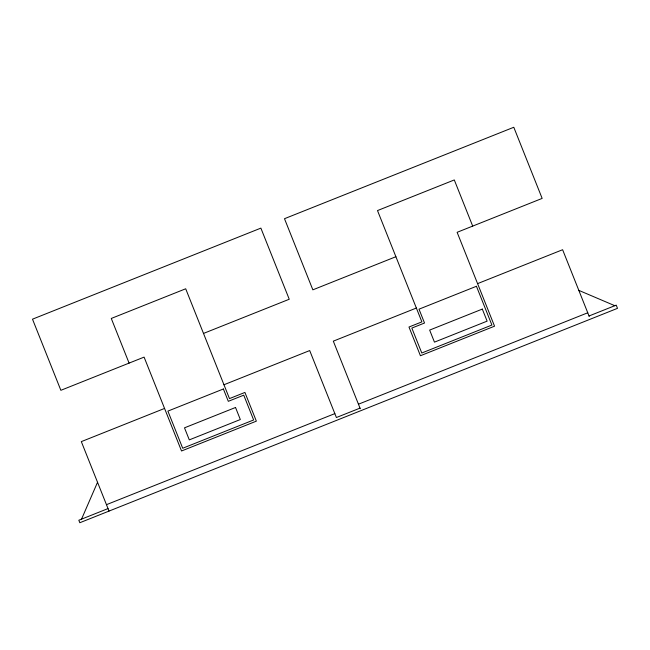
<?xml version="1.0" encoding="UTF-8"?>
<svg xmlns="http://www.w3.org/2000/svg" width="650" height="650" viewBox="0 0 650 650"><rect width="100%" height="100%" fill="white"/><g stroke="black" fill="none" stroke-linecap="round" stroke-linejoin="round"><path stroke-width="0.97" d="M81.534 519.147L97.532 482.284M203.507 333.434L289.242 299.244L260.877 228.118L32.5 319.174L60.864 390.309L144.097 357.118L181.529 450.986L256.36 421.151L244.912 392.438L229.482 398.596L185.697 288.779L111.28 318.451L129.09 363.106M395.899 256.717L312.853 289.835L284.489 218.701L513.793 127.27L542.149 198.404L457.121 232.31L494.552 326.186L420.428 355.737L408.98 327.023L421.882 321.88L377.496 210.568L454.293 179.944L472.696 226.102M164.564 408.436L81.323 441.618L109.021 511.087M223.966 384.751L309.701 350.561L336.399 417.527L360.011 408.119M416.358 308.035L333.312 341.152L360.254 408.736M477.579 283.627L562.616 249.722L589.184 316.371M106.462 504.676L334.839 413.619M358.451 404.211L587.754 312.78M589.03 315.981L616.224 305.142L617.5 308.344L79.82 522.73L78.821 520.227L108.022 508.584M578.833 290.379L614.884 305.727M476.442 286.276L419.006 309.173L424.523 323.017L411.84 328.079L421.785 353.007L491.904 325.049L476.442 286.276M223.389 388.984L167.895 411.109L182.707 448.256L253.638 419.973L243.75 395.168L228.312 401.326L223.389 388.984M235.528 407.485L184.494 427.83L189.304 439.879L240.329 419.534L235.528 407.485M482.308 309.091L429.65 330.086L434.46 342.136L487.118 321.141L482.308 309.091"/></g></svg>
